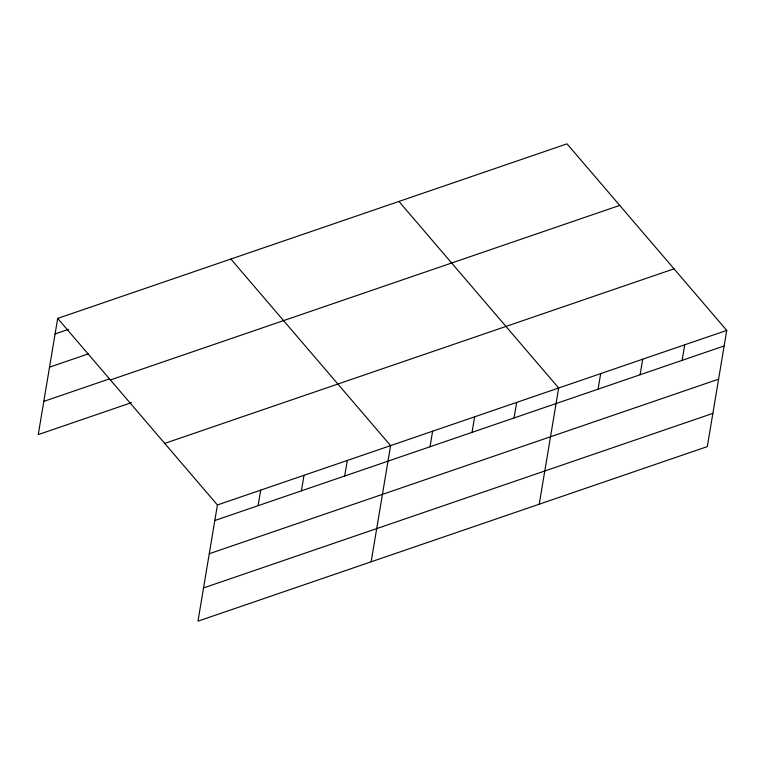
<?xml version="1.0" encoding="UTF-8"?>
<svg xmlns="http://www.w3.org/2000/svg" width="765" height="765" viewBox="0 0 765 765"><rect width="100%" height="100%" fill="white"/><g stroke="black" fill="none" stroke-linecap="round" stroke-linejoin="round"><path stroke-width="1.15" d="M57.691 318.403L217.423 504.967L197.982 621.161L707.309 446.597L726.75 330.404L567.018 143.839L57.691 318.403L38.25 434.597L131.494 402.639M258.111 505.675L260.712 490.126M301.41 490.843L304.011 475.285M344.699 476.002L347.3 460.454M371.149 561.816L390.59 445.613L230.867 259.048M430.016 446.76L432.617 431.211M472.034 432.359L474.635 416.81M514.051 417.958L516.652 402.409M539.229 504.202L558.67 388.008L398.947 201.444M598.087 389.156L600.688 373.607M640.104 374.754L642.715 359.206M682.131 360.353L684.732 344.805M55.09 333.951L68.41 329.39M49.534 367.162L88.386 353.851M43.806 401.386L109.299 378.943M110.409 379.966L619.736 205.403M164.714 443.394L674.042 268.831M217.423 504.967L726.75 330.404M214.822 520.516L724.149 345.952M209.266 553.726L718.593 379.163M203.538 587.95L712.865 413.387"/></g></svg>
